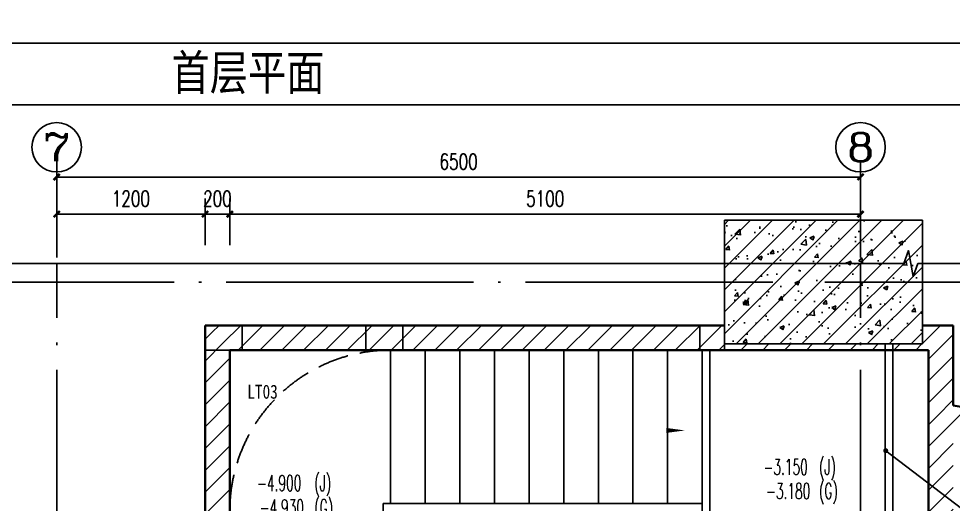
# Model space of a CAD drawing. Header units: millimetres. Extents: x 434053 to 1059003, y -2417481 to 936527.
# Drawn here: x 531969 to 539526, y -1771183 to -1767254 of the extents above; entities that cross this region are included whole.
import ezdxf
from ezdxf.enums import TextEntityAlignment as Align

# ---------------------------------------------------------------- set-up
doc = ezdxf.new("R2010")
doc.units = ezdxf.units.MM
doc.header["$LTSCALE"] = 1000
doc.header["$MEASUREMENT"] = 0
doc.linetypes.add('DASH', pattern=[0.35, 0.25, -0.1])
doc.linetypes.add('DOTE', pattern=[2.42, 2, -0.2, 0.02, -0.2])
doc.layers.get('Defpoints').update_dxf_attribs({"color": 6})
for name, color, linetype in [('A-ANNO-LEAD', 3, 'Continuous'), ('A-AXIS', 16, 'DOTE'), ('A-COLS', 6, 'Continuous'), ('A-WALL-PATT', 8, 'Continuous'), ('AXIS', 3, 'Continuous'), ('AXIS_TEXT', 7, 'Continuous'), ('DIM_SYMB', 3, 'Continuous'), ('HZHZNEWPLOTLAYER#@$TT', 7, 'Continuous'), ('PUB_DIM', 83, 'Continuous'), ('PUB_TEXT', 7, 'Continuous'), ('STAIR', 2, 'Continuous'), ('TZ', 6, 'Continuous')]:
    doc.layers.add(name, color=color, linetype=linetype)
doc.layers.add('A-ANNO-TEXT', color=7, linetype='Continuous', lineweight=25)
doc.layers.add('A-WALL', color=5, linetype='Continuous', lineweight=35)
doc.styles.add('_TCH_AXIS', font='COMPLEX', dxfattribs={"bigfont": 'GBCBIG'})
doc.styles.add('_TCH_DIM', font='SIMPLEX.shx', dxfattribs={"width": 0.8, "height": 3, "bigfont": 'GBCBIG.shx'})
doc.styles.add('_TCH_DIM_T3', font='SIMPLEX', dxfattribs={"width": 0.705882, "bigfont": 'GBCBIG'})
doc.styles.add('COMPLEX', font='COMPLEX')
doc.styles.add('TITXV', font='', dxfattribs={"width": 0.8})
doc.styles.add('宋体', font='', dxfattribs={"width": 0.8})
doc.styles.get('TITXV').set_extended_font_data('SimSun')
doc.styles.get('宋体').set_extended_font_data('SimSun')
doc.dimstyles.new('_TCH_ARCH&&50', dxfattribs={"dimtxt": 127.5, "dimasz": 50, "dimexe": 125, "dimexo": 150, "dimgap": 61.25, "dimtad": 1, "dimdec": 0, "dimzin": 0, "dimdsep": 46, "dimtxsty": '_TCH_DIM_T3', "dimblk": 'ARCHTICK', "dimcen": 0.09, "dimclrt": 7, "dimazin": 2, "dimtfac": 1, "dimtdec": 0, "dimtix": 1, "dimtmove": 2, "dimatfit": 3, "dimfxl": 1, "dimtolj": 1, "dimtzin": 0, "dimarcsym": 0})
pattern_1 = [(45, (-1713816.56, -1462893.01), (-88.388383, 88.388383), [])]

# ---------------------------------------------------------------- blocks, each defined once
blk = doc.blocks.new('_AXISO')
blk.add_circle((0, 0), 0.5)
at = {"layer": 'AXIS_TEXT', "style": 'COMPLEX', "width": 1.041667}
blk.add_attdef('A', text='', height=0.56, dxfattribs=at).set_placement((-0.25, -0.28), (0.25, -0.28), align=Align.FIT)
blk = doc.blocks.new('_ArchTick')
at = {"color": 0, "linetype": 'ByBlock', "const_width": 0.4}
blk.add_lwpolyline([(-0.5, -0.5), (0.5, 0.5)], dxfattribs=at)
blk = doc.blocks.new('*D2497')
at = {"layer": 'Defpoints', "color": 0, "transparency": 16777216}
for p in [(8650, 8200), (2150, 7400), (8650, 7400)]:
    blk.add_point(p, dxfattribs=at)
at = {"layer": 'PUB_DIM', "color": 0, "lineweight": -2, "transparency": 16777216}
for p, q in [((2150, 7550), (2150, 8325)), ((8650, 7550), (8650, 8325)), ((2150, 8200), (8650, 8200))]:
    blk.add_line(p, q, dxfattribs=at)
at = {"layer": 'PUB_DIM', "color": 0, "lineweight": -2, "transparency": 16777216, "xscale": 50, "yscale": 50, "zscale": 50, "rotation": 180}
blk.add_blockref('_ArchTick', (2150, 8200), dxfattribs=at)
at = {"layer": 'PUB_DIM', "color": 0, "lineweight": -2, "transparency": 16777216, "xscale": 50, "yscale": 50, "zscale": 50}
blk.add_blockref('_ArchTick', (8650, 8200), dxfattribs=at)
at = {"layer": 'PUB_DIM', "color": 7, "transparency": 16777216, "insert": (5400, 8325), "char_height": 127.5, "attachment_point": 5, "style": '_TCH_DIM_T3'}
blk.add_mtext('\\A1;6500', dxfattribs=at)
blk = doc.blocks.new('*D2498')
at = {"layer": 'Defpoints', "color": 0, "transparency": 16777216}
for p in [(3350, 7900), (2150, 7500), (3350, 7500)]:
    blk.add_point(p, dxfattribs=at)
at = {"layer": 'PUB_DIM', "color": 0, "lineweight": -2, "transparency": 16777216}
for p, q in [((2150, 7650), (2150, 8025)), ((3350, 7650), (3350, 8025)), ((2150, 7900), (3350, 7900))]:
    blk.add_line(p, q, dxfattribs=at)
at = {"layer": 'PUB_DIM', "color": 0, "lineweight": -2, "transparency": 16777216, "xscale": 50, "yscale": 50, "zscale": 50, "rotation": 180}
blk.add_blockref('_ArchTick', (2150, 7900), dxfattribs=at)
at = {"layer": 'PUB_DIM', "color": 0, "lineweight": -2, "transparency": 16777216, "xscale": 50, "yscale": 50, "zscale": 50}
blk.add_blockref('_ArchTick', (3350, 7900), dxfattribs=at)
at = {"layer": 'PUB_DIM', "color": 7, "transparency": 16777216, "insert": (2750, 8025), "char_height": 127.5, "attachment_point": 5, "style": '_TCH_DIM_T3'}
blk.add_mtext('\\A1;1200', dxfattribs=at)
blk = doc.blocks.new('*D2499')
at = {"layer": 'Defpoints', "color": 0, "transparency": 16777216}
for p in [(3550, 7900), (3350, 7500), (3550, 7500)]:
    blk.add_point(p, dxfattribs=at)
at = {"layer": 'PUB_DIM', "color": 0, "lineweight": -2, "transparency": 16777216}
for p, q in [((3350, 7650), (3350, 8025)), ((3550, 7650), (3550, 8025)), ((3350, 7900), (3300, 7900)), ((3350, 7900), (3550, 7900)), ((3550, 7900), (3600, 7900))]:
    blk.add_line(p, q, dxfattribs=at)
at = {"layer": 'PUB_DIM', "color": 0, "lineweight": -2, "transparency": 16777216, "xscale": 50, "yscale": 50, "zscale": 50}
blk.add_blockref('_ArchTick', (3350, 7900), dxfattribs=at)
at = {"layer": 'PUB_DIM', "color": 0, "lineweight": -2, "transparency": 16777216, "xscale": 50, "yscale": 50, "zscale": 50, "rotation": 180}
blk.add_blockref('_ArchTick', (3550, 7900), dxfattribs=at)
at = {"layer": 'PUB_DIM', "color": 7, "transparency": 16777216, "insert": (3450, 8025), "char_height": 127.5, "attachment_point": 5, "style": '_TCH_DIM_T3'}
blk.add_mtext('\\A1;200', dxfattribs=at)
blk = doc.blocks.new('*D2500')
at = {"layer": 'Defpoints', "color": 0, "transparency": 16777216}
for p in [(8650, 7900), (3550, 7500), (8650, 7500)]:
    blk.add_point(p, dxfattribs=at)
at = {"layer": 'PUB_DIM', "color": 0, "lineweight": -2, "transparency": 16777216}
for p, q in [((3550, 7650), (3550, 8025)), ((8650, 7650), (8650, 8025)), ((3550, 7900), (8650, 7900))]:
    blk.add_line(p, q, dxfattribs=at)
at = {"layer": 'PUB_DIM', "color": 0, "lineweight": -2, "transparency": 16777216, "xscale": 50, "yscale": 50, "zscale": 50, "rotation": 180}
blk.add_blockref('_ArchTick', (3550, 7900), dxfattribs=at)
at = {"layer": 'PUB_DIM', "color": 0, "lineweight": -2, "transparency": 16777216, "xscale": 50, "yscale": 50, "zscale": 50}
blk.add_blockref('_ArchTick', (8650, 7900), dxfattribs=at)
at = {"layer": 'PUB_DIM', "color": 7, "transparency": 16777216, "insert": (6100, 8025), "char_height": 127.5, "attachment_point": 5, "style": '_TCH_DIM_T3'}
blk.add_mtext('\\A1;5100', dxfattribs=at)
blk = doc.blocks.new('asgsdfgf')
blk.add_line((0, 4500), (14325, 4500))
blk.add_lwpolyline([(0, 15850), (14325, 15850), (14325, 4000), (0, 4000)], close=True)
blk = doc.blocks.new('A$C41BC708E')
at = {"layer": 'TZ'}
for points in [[(209.4, 31500), (509.4, 31500), (509.4, 31300), (209.4, 31300)], [(1509.4, 31500), (1809.4, 31500), (1809.4, 31300), (1509.4, 31300)], [(4409.4, 31500), (4209.4, 31500), (4209.4, 31300), (4409.4, 31300)]]:
    blk.add_lwpolyline(points, close=True, dxfattribs=at)
blk = doc.blocks.new('gdfgsdfgfgfgh')
at = {"layer": 'A-AXIS'}
for p, q in [((2150, -200), (2150, 7500)), ((8650, -200), (8650, 7500)), ((1100, 7350), (10800, 7350))]:
    blk.add_line(p, q, dxfattribs=at)
at = {"layer": 'AXIS'}
for p, q in [((2150, 7700), (2150, 8241)), ((8650, 7700), (8650, 8241))]:
    blk.add_line(p, q, dxfattribs=at)
at = {"layer": 'DIM_SYMB'}
blk.add_lwpolyline([(10800, 7500), (9113.4, 7500), (9075.2, 7395), (9038.2, 7605), (9000.9, 7500), (1100, 7500), (1100, 5380.9), (1030.8, 5342.7), (1150.7, 5305.7), (1100, 5268.4), (1100, -200), (9000.9, -200), (9038.2, -106.3), (9070.8, -281), (9113.4, -200), (10800, -200), (10800, 5268.4), (10895, 5305.7), (10721.8, 5342.7), (10800, 5380.9), (10800, 7500)], dxfattribs=at)
at = {"layer": 'AXIS'}
ref = blk.add_blockref('_AXISO', (2150, 8441), dxfattribs=dict(at, xscale=400, yscale=400, zscale=400))
ref.add_attrib('A', '7', dxfattribs={"layer": 'AXIS_TEXT', "height": 226.3, "style": '_TCH_AXIS', "width": 1.5}).set_placement((2036.9, 8327.9), (2263.1, 8327.9), align=Align.FIT)
ref = blk.add_blockref('_AXISO', (8650, 8441), dxfattribs=dict(at, xscale=400, yscale=400, zscale=400))
ref.add_attrib('A', '8', dxfattribs={"layer": 'AXIS_TEXT', "height": 226.3, "style": '_TCH_AXIS', "width": 1.5}).set_placement((8536.9, 8327.9), (8763.1, 8327.9), align=Align.FIT)
at = {"layer": 'PUB_DIM'}
for p1, p2, distance, picture, middle in [((2150, 7400), (8650, 7400), 800, '*D2497', (5400, 8325)), ((2150, 7500), (3350, 7500), 400, '*D2498', (2750, 8025)), ((3350, 7500), (3550, 7500), 400, '*D2499', (3450, 8025)), ((3550, 7500), (8650, 7500), 400, '*D2500', (6100, 8025))]:
    dim = blk.add_aligned_dim(p1=p1, p2=p2, distance=distance, dimstyle='_TCH_ARCH&&50', dxfattribs=at)
    dim.commit()
    dim.dimension.update_dxf_attribs({"geometry": picture, "text_midpoint": middle})

msp = doc.modelspace()

# ---------------------------------------------------------------- hatches: boundary and pattern name
at = {"layer": 'A-WALL-PATT'}
h = msp.add_hatch(dxfattribs=at)
h.set_pattern_fill('钢筋混凝土', color=256, scale=50, style=0)
h.set_pattern_definition([(45, (-1713816.56, -1462982.77), (-88.3883476, 88.3883476), []), (50, (-1713816.56, -1462982.77), (358.63009, -31.376067), [37.5, -412.5]), (355, (-1713816.56, -1462982.77), (-69.375667, 376.096067), [30, -330]), (100.4514, (-1713786.68, -1462985.4), (289.25469, 344.71977), [31.870095, -350.571056]), (46.1842, (-1713816.56, -1462882.77), (533.620524, -82.75951), [56.25, -618.75]), (96.6356, (-1713772.1, -1462889.67), (467.33135, 487.05894), [47.80514, -525.8565]), (351.1842, (-1713816.56, -1462882.77), (467.33097, 487.0593), [45, -495]), (21, (-1713766.56, -1462907.77), (298.453526, -201.309445), [37.5, -412.5]), (326, (-1713766.56, -1462907.77), (121.657666, 362.57502), [30, -330]), (71.4514, (-1713741.7, -1462924.55), (420.111314, 161.26525), [31.870095, -350.571056]), (37.5, (-1713816.56, -1462982.77), (6.079928, 166.446927), [0, -326, 0, -335, 0, -331.25]), (7.5, (-1713816.56, -1462982.77), (131.534769, 197.205856), [0, -191, 0, -318.5, 0, -126.25]), (327.5, (-1713928.06, -1462982.77), (266.911218, -11.277436), [0, -125, 0, -390, 0, -517.5]), (317.5, (-1713978.06, -1462982.77), (291.593085, 50.05249), [0, -162.5, 0, -259, 0, -367.5])])
h.paths.add_polyline_path([(539275.9, -1769885.3), (539275.9, -1768885.3), (537675.9, -1768885.3), (537675.9, -1769885.3)])
h = msp.add_hatch(dxfattribs=at)
h.set_pattern_fill('普通砖', color=256, scale=50, style=0)
h.set_pattern_definition(pattern_1)
h.paths.add_polyline_path([(538475.9, -1769885.3), (537675.9, -1769885.3), (537675.9, -1769735.3), (533475.9, -1769735.3), (533675.9, -1769935.3), (538475.9, -1769935.3)])
h = msp.add_hatch(dxfattribs=at)
h.set_pattern_fill('普通砖', color=256, scale=50, style=0)
h.set_pattern_definition(pattern_1)
h.paths.add_polyline_path([(533542.6, -1771335.3), (533675.9, -1771335.3), (533675.9, -1769935.3), (533475.9, -1769735.3), (533475.9, -1771235.3)])
h = msp.add_hatch(dxfattribs=at)
h.set_pattern_fill('普通砖', color=256, scale=50, style=0)
h.set_pattern_definition(pattern_1)
h.paths.add_polyline_path([(539275.9, -1769735.3), (539275.9, -1769885.3), (538475.9, -1769885.3), (538475.9, -1769935.3), (539325.9, -1769935.3), (539525.9, -1769735.3)])
h = msp.add_hatch(dxfattribs=at)
h.set_pattern_fill('普通砖', color=256, scale=50, style=0)
h.set_pattern_definition(pattern_1)
h.paths.add_polyline_path([(539459.3, -1770478.2), (539525.9, -1770382.5), (539525.9, -1769735.3), (539325.9, -1769935.3), (539325.9, -1770466.5)])
h = msp.add_hatch(dxfattribs=at)
h.set_pattern_fill('普通砖', color=256, scale=50, style=0)
h.set_pattern_definition(pattern_1)
h.paths.add_polyline_path([(539459.3, -1770478.2), (539525.9, -1770585.6), (540908.6, -1770828.4), (540943.2, -1770631.4), (539525.9, -1770382.5)])
h = msp.add_hatch(dxfattribs=at)
h.set_pattern_fill('普通砖', color=256, scale=50, style=0)
h.set_pattern_definition(pattern_1)
h.paths.add_polyline_path([(539425.9, -1773601.9), (539525.9, -1773535.3), (539525.9, -1770585.6), (539459.3, -1770478.2), (539325.9, -1770466.5), (539325.9, -1773535.3)])

# ---------------------------------------------------------------- linework, layer by layer
at = {"layer": 'A-ANNO-LEAD'}
msp.add_line((538979.4, -1770749.1), (539649.9, -1771259.3), dxfattribs=at)
at = {"layer": 'A-ANNO-LEAD', "const_width": 20}
msp.add_lwpolyline([(538971.5, -1770743.1, 1), (538987.4, -1770755.2, 1)], format="xyb", close=True, dxfattribs=at)
at = {"layer": 'A-COLS'}
for p, q in [((539275.9, -1768885.3), (537675.9, -1768885.3)), ((537675.9, -1768885.3), (537675.9, -1769885.3)), ((539275.9, -1769885.3), (539275.9, -1768885.3)), ((537675.9, -1769885.3), (539275.9, -1769885.3))]:
    msp.add_line(p, q, dxfattribs=at)
at = {"layer": 'A-WALL'}
for p, q in [((533475.9, -1769735.3), (537675.9, -1769735.3)), ((533475.9, -1771235.3), (533475.9, -1769735.3)), ((539275.9, -1769735.3), (539525.9, -1769735.3)), ((539525.9, -1770382.5), (539525.9, -1769735.3)), ((533675.9, -1769935.3), (538475.9, -1769935.3)), ((533675.9, -1771335.3), (533675.9, -1769935.3)), ((538475.9, -1769935.3), (539325.9, -1769935.3)), ((539325.9, -1770466.5), (539325.9, -1769935.3)), ((539525.9, -1770382.5), (540943.2, -1770631.4)), ((539325.9, -1773535.3), (539325.9, -1770466.5))]:
    msp.add_line(p, q, dxfattribs=at)
at = {"layer": 'DIM_SYMB'}
msp.add_lwpolyline([(537635.9, -1772085.3, 0, 0, 0), (534325.9, -1772085.3, 0, 0, 0), (534325.9, -1770585.3, 0, 0, 0), (537355.9, -1770585.3, 0, 40, 0), (537205.9, -1770585.3, 0, 0, 0)], format="xyseb", dxfattribs=at)
at = {"layer": 'STAIR'}
for p, q in [((538975.9, -1769885.3), (538975.9, -1773535.3)), ((539035.9, -1769885.3), (539035.9, -1773535.3)), ((534975.9, -1769935.3), (533675.9, -1769935.3)), ((533675.9, -1769935.3), (533675.9, -1772735.3)), ((537495.9, -1769935.3), (534975.9, -1769935.3)), ((534975.9, -1771175.3), (534975.9, -1769935.3)), ((534975.9, -1771175.3), (534975.9, -1769935.3)), ((535255.9, -1771175.3), (535255.9, -1769935.3)), ((535535.9, -1771175.3), (535535.9, -1769935.3)), ((535815.9, -1771175.3), (535815.9, -1769935.3)), ((536095.9, -1771175.3), (536095.9, -1769935.3)), ((536375.9, -1771175.3), (536375.9, -1769935.3)), ((536655.9, -1771175.3), (536655.9, -1769935.3)), ((536935.9, -1771175.3), (536935.9, -1769935.3)), ((537215.9, -1771175.3), (537215.9, -1769935.3)), ((537495.9, -1771175.3), (537495.9, -1769935.3)), ((537495.9, -1771435.3), (537495.9, -1769935.3)), ((537495.9, -1769935.3), (537555.9, -1769935.3)), ((537555.9, -1771495.3), (537555.9, -1769935.3)), ((537495.9, -1771175.3), (534915.9, -1771175.3)), ((534915.9, -1771175.3), (534915.9, -1771495.3)), ((537495.9, -1771235.3), (537495.9, -1771175.3)), ((537495.9, -1771235.3), (537495.9, -1771175.3))]:
    msp.add_line(p, q, dxfattribs=at)
at = {"layer": 'STAIR', "linetype": 'DASH'}
msp.add_lwpolyline([(534975.9, -1769935.3, 0.414214), (533676.1, -1771235.2), (533676.1, -1771435.2, 0.414214), (534975.9, -1772735)], format="xyb", dxfattribs=at)

# ---------------------------------------------------------------- block references
for name, p in [('asgsdfgf', (529300.9, -1771951.3)), ('asgsdfgf', (529300.9, -1783801.3)), ('gdfgsdfgfgfgh', (530125.9, -1776735.3))]:
    msp.add_blockref(name, p)
at = {"layer": 'HZHZNEWPLOTLAYER#@$TT'}
msp.add_blockref('A$C41BC708E', (533266.5, -1801235.3), dxfattribs=at)

# ---------------------------------------------------------------- texts
at = {"layer": 'A-ANNO-TEXT', "style": 'TITXV', "width": 0.8}
msp.add_text('LT03', height=113.29, dxfattribs=at).set_placement((533817.3, -1770328.5))
at = {"layer": 'PUB_TEXT', "color": 2, "style": '宋体', "width": 0.8}
msp.add_text('首层平面', height=283.23, dxfattribs=at).set_placement((533204.6, -1767831.5))
at = {"layer": 'PUB_TEXT', "style": '_TCH_DIM', "width": 0.564706}
for s, p in [('(J)', (538440.4, -1770944.3)), ('-3.150', (537991.4, -1770944.3)), ('-4.900', (533896.3, -1771075.3)), ('(J)', (534359, -1771075.3)), ('-3.180', (538012, -1771139.3)), ('(G)', (538440.4, -1771139.3)), ('-4.930', (533916.9, -1771270.3)), ('(G)', (534359, -1771270.3))]:
    msp.add_text(s, height=127.5, dxfattribs=at).set_placement(p)

doc.saveas('drawing.dxf')
